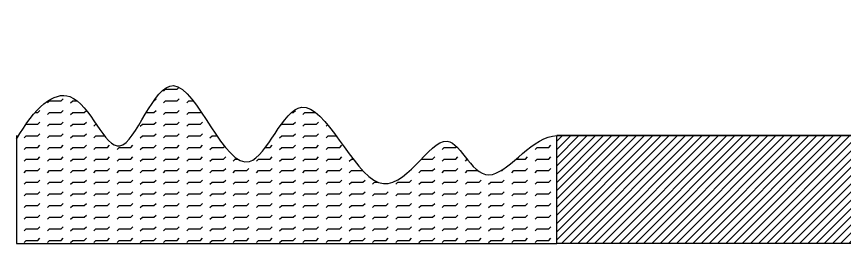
# Model space of a CAD drawing. Header units: inches. Extents: x 24 to 172, y -4 to 48.
# Drawn here: x 88.29 to 106.12, y -3.57 to 1.31 of the extents above; entities that cross this region are included whole.
import ezdxf

# ---------------------------------------------------------------- set-up
doc = ezdxf.new("R2010")
doc.units = ezdxf.units.IN
doc.header["$MEASUREMENT"] = 0

msp = doc.modelspace()

# ---------------------------------------------------------------- hatches: boundary and pattern name
at = {"ltscale": 0.5}
h = msp.add_hatch(dxfattribs=at)
h.set_pattern_fill('FLEX', color=256)
edge = h.paths.add_edge_path()
edge.add_spline(control_points=[(99.942, -1.246), (99.936, -1.246), (99.434, -1.246), (98.303, -2.86), (97.594, -0.417), (96.136, -3.565), (94.471, 0.6), (93.17, -3.174), (91.674, 1.313), (90.52, -2.566), (89.639, 0.181), (88.676, -0.643), (88.291, -1.323)], knot_values=[0, 0, 0, 0, 0.020053, 1.641343, 3.544149, 5.88643, 8.187154, 9.996444, 12.639044, 14.895789, 16.99615, 18.629635, 18.629635, 18.629635, 18.629635], degree=3, periodic=0)
edge.add_line((88.291, -1.323), (88.291, -3.565))
edge.add_line((88.291, -3.565), (99.924, -3.565))
edge.add_line((99.924, -3.565), (99.924, -1.247))
h = msp.add_hatch(dxfattribs=at)
h.set_pattern_fill('ANSI31', color=256)
h.paths.add_polyline_path([(123.318, -1.246), (99.924, -1.246), (99.924, -3.565), (123.318, -3.565)])

# ---------------------------------------------------------------- linework, layer by layer
for p, q in [((88.291, -1.246), (88.291, -3.565)), ((99.924, -1.246), (107.924, -1.246)), ((88.291, -3.565), (99.924, -3.565))]:
    msp.add_line(p, q, dxfattribs=at)
msp.add_line((123.318, -1.246), (99.924, -1.246))
at = {"ltscale": 12}
msp.add_lwpolyline([(99.924, -1.246), (123.318, -1.246), (123.318, -3.565), (99.924, -3.565)], close=True, dxfattribs=at)
at = {"ltscale": 0.5}
msp.add_open_spline([(88.291, -1.323), (88.676, -0.643), (89.639, 0.181), (90.52, -2.566), (91.674, 1.313), (93.17, -3.174), (94.471, 0.6), (96.136, -3.565), (97.594, -0.417), (98.303, -2.86), (99.434, -1.246), (99.936, -1.246), (99.942, -1.246)], degree=3, knots=[0, 0, 0, 0, 1.633485, 3.733846, 5.990591, 8.633191, 10.442481, 12.743206, 15.085486, 16.988292, 18.609582, 18.629635, 18.629635, 18.629635, 18.629635], dxfattribs=at)

doc.saveas('drawing.dxf')
